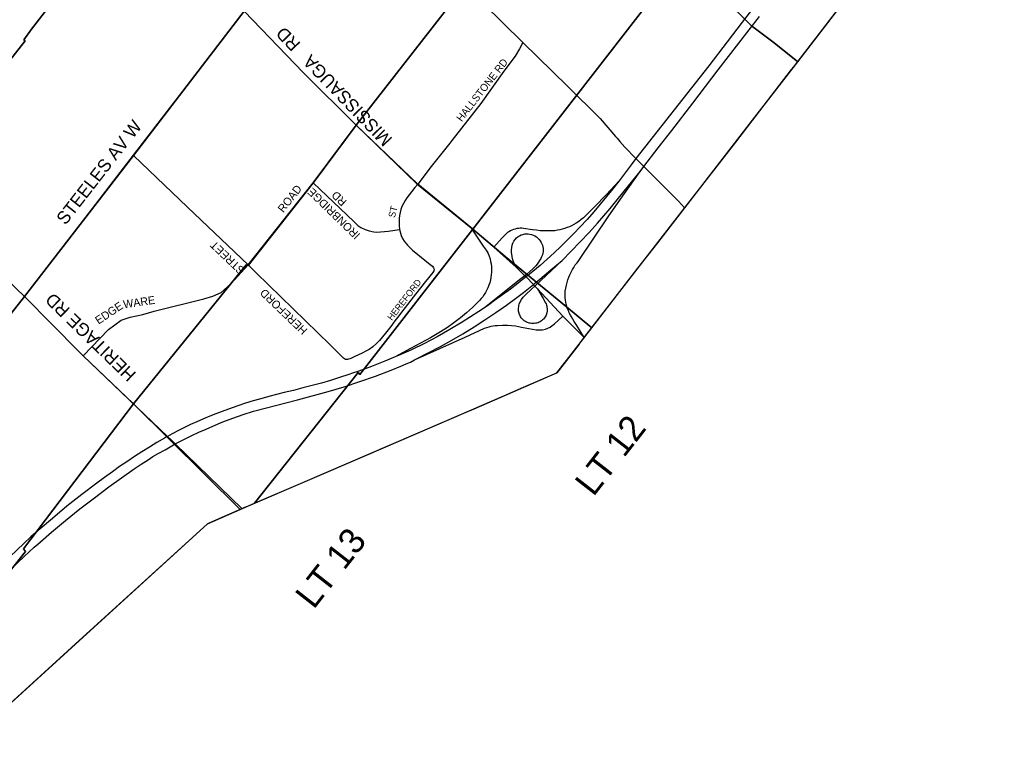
# Model space of a CAD drawing. Extents: x 589464 to 611048, y 4827729 to 4855916.
# Drawn here: x 597876 to 601753, y 4828360 to 4831186 of the extents above; entities that cross this region are included whole.
import ezdxf

# ---------------------------------------------------------------- set-up
doc = ezdxf.new("R2010")
doc.units = 0
for name, color, linetype in [('GIS_LOT_CONCESSION', 7, 'Continuous'), ('GIS_MAJOR_ARTERIAL_STREETS', 7, 'Continuous'), ('GIS_MINOR_ARTERIAL_STREETS', 7, 'Continuous'), ('GIS_MUN_BDRY', 7, 'Continuous'), ('GIS_TX_LOT_CONCESSION', 7, 'Continuous'), ('GIS_TX_MAJOR_ARTERIAL_STREETS', 7, 'Continuous'), ('GIS_TX_MINOR_ARTERIAL_STREETS', 7, 'Continuous')]:
    doc.layers.add(name, color=color, linetype=linetype)

msp = doc.modelspace()

# ---------------------------------------------------------------- linework, layer by layer
at = {"layer": 'GIS_LOT_CONCESSION'}
for points in [[(600872.1, 4831966.1), (600823.4, 4831895.3), (600464.1, 4831427), (600706.6, 4831187.9), (600732.2, 4831162.8), (600820.5, 4831096.3), (600912, 4831022.6), (601094.7, 4831258.5), (601189.9, 4831381.6), (601214, 4831412.7), (601725.1, 4832073), (601753.1, 4832109.2), (601327.6, 4832530.5)], [(599455.9, 4832121.5), (599173.7, 4831760.7), (598750.9, 4831220), (598983, 4830979), (599188.8, 4830775.8), (599971.6, 4831779), (599957.8, 4831776.9), (599954.4, 4831776.3), (599946, 4831775.3), (599920.4, 4831772.3), (599895.8, 4831772), (599854.6, 4831781.3), (599790.7, 4831801.5), (599710.8, 4831827.2), (599651.5, 4831847.9), (599623.5, 4831867.6), (599589.8, 4831908.8), (599563.3, 4831945.7), (599546.3, 4831986.6), (599520.2, 4832052.3), (599503.6, 4832075.3)], [(597873.9, 4832082.7), (597566.8, 4831682.8), (597488.5, 4831591), (597388.1, 4831439.3), (597047.3, 4830996.7), (597476.8, 4830569.3), (597896.3, 4831104.6), (597891.8, 4831108.6), (597920.6, 4831150.4), (598311.3, 4831654.1), (598244.6, 4831717.9)], [(599971.6, 4831779), (599188.8, 4830775.8), (599426, 4830546.6), (599643.4, 4830368.9), (600464.1, 4831427), (600244.3, 4831644.1), (600138.5, 4831751.9), (600129.3, 4831776.8), (600124.6, 4831798.5), (600082.4, 4831795.1), (600055.3, 4831790.9), (599988.7, 4831781.7)], [(598311.3, 4831654.1), (597920.6, 4831150.4), (597891.8, 4831108.6), (597896.3, 4831104.6), (597476.8, 4830569.3), (597622.4, 4830424.4), (597670.7, 4830370.2), (597720.5, 4830310.4), (597778.6, 4830231.3), (597796.6, 4830207.5), (597826.8, 4830171.2), (597894.3, 4830106.2), (598319.8, 4830656.6), (598750.9, 4831220), (598625.3, 4831345.9), (598565.4, 4831411.5)], [(600464.1, 4831427), (599643.4, 4830368.9), (599770.1, 4830262.9), (600009.8, 4830065.6), (600108.5, 4829984.3), (600288.7, 4830217.1), (600365.6, 4830316.4), (600735.9, 4830794.9), (600912, 4831022.6), (600820.5, 4831096.3), (600732.2, 4831162.8), (600706.6, 4831187.9)], [(598750.9, 4831220), (598319.8, 4830656.6), (597894.3, 4830106.2), (598106.7, 4829890.4), (598122.7, 4829875.1), (598319.2, 4829687.2), (598759.1, 4830230.7), (598766.7, 4830227.7), (599021.8, 4830551.6), (599188.8, 4830775.8), (598983, 4830979)], [(599188.8, 4830775.8), (599021.8, 4830551.6), (598766.7, 4830227.7), (598759.1, 4830230.7), (598319.2, 4829687.2), (598736.3, 4829275.4), (598792.1, 4829299.5), (599196.3, 4829810.4), (599203, 4829802.7), (599643.4, 4830368.9), (599426, 4830546.6)], [(597476.8, 4830569.3), (596573.8, 4829434.1), (597018.9, 4828996.1), (597440.8, 4829531.1), (597894.3, 4830106.2), (597826.8, 4830171.2), (597796.6, 4830207.5), (597778.6, 4830231.3), (597720.5, 4830310.4), (597670.7, 4830370.2), (597622.4, 4830424.4)], [(599643.4, 4830368.9), (599203, 4829802.7), (599196.3, 4829810.4), (598792.1, 4829299.5), (598980, 4829380.5), (599318.2, 4829526.3), (599543.1, 4829623.1), (599764.6, 4829718.7), (599842.3, 4829752.2), (599972.4, 4829808.3), (600019.2, 4829868.7), (600108.5, 4829984.3), (600009.8, 4830065.6), (599770.1, 4830262.9)], [(597894.3, 4830106.2), (597440.8, 4829531.1), (597018.9, 4828996.1), (597460.2, 4828559.6), (597898, 4829111.4), (597889.7, 4829121.2), (598319.2, 4829687.2), (598122.7, 4829875.1), (598106.7, 4829890.4)], [(598319.2, 4829687.2), (597889.7, 4829121.2), (597898, 4829111.4), (597460.2, 4828559.6), (597663.2, 4828359.5), (598608.6, 4829219.8), (598736.3, 4829275.4)]]:
    msp.add_lwpolyline(points, close=True, dxfattribs=at)
at = {"layer": 'GIS_MAJOR_ARTERIAL_STREETS'}
for points in [[(601489.8, 4832389.4), (601466.8, 4832362.5), (601427.5, 4832313.4), (601400.8, 4832280.4), (601374.8, 4832245.9), (601352.9, 4832212), (601327.4, 4832173.4), (601287.4, 4832112.8), (601190.5, 4831951.8), (601165.2, 4831907.5), (601059.7, 4831730.9), (601003.9, 4831638.1), (600978.4, 4831594.8), (600949.8, 4831547.5), (600915.6, 4831490.7), (600865, 4831410.5), (600799.4, 4831316.9), (600763.5, 4831265.1), (600695.2, 4831176.5), (600636.8, 4831100.5), (600564.8, 4831007.2), (600280.9, 4830645.6)], [(598750.9, 4831220), (598318.6, 4830657.8)], [(599188.8, 4830775.8), (598983, 4830979), (598750.9, 4831220)], [(600312.1, 4830613.5), (600367.4, 4830686.9), (600420.3, 4830754.7), (600502.5, 4830861.3), (600601.5, 4830991.2), (600762.5, 4831198.7)], [(599429.1, 4830544.3), (599188.8, 4830775.8)], [(598318.6, 4830657.8), (597894.3, 4830106.2)], [(597894.3, 4830106.2), (597826.8, 4830171.2), (597796.6, 4830207.5), (597778.6, 4830231.3), (597720.5, 4830310.4), (597670.7, 4830370.2), (597622.4, 4830424.4), (597477.5, 4830568.5), (597419.3, 4830626.3)], [(600280.9, 4830645.6), (600261.4, 4830620.3), (600238.2, 4830588.9), (600214.6, 4830557.9)], [(599992.8, 4830247.2), (600028.2, 4830282.9), (600063.6, 4830319.2), (600097.9, 4830355.7), (600130.7, 4830392.9), (600155.1, 4830420.9), (600180, 4830450.3), (600218, 4830497.3), (600297.2, 4830593.9)], [(600079, 4829946.2), (600049.5, 4829993.3), (600039.9, 4830009.4), (600029.3, 4830026.8), (600024.9, 4830034.2), (600020.6, 4830042.4), (600018.1, 4830048.2), (600017, 4830050.9), (600013.8, 4830058.9), (600011, 4830067.5), (600008.9, 4830076.2), (600006.9, 4830084.9), (600005.9, 4830092.7), (600004.8, 4830101.8), (600004.3, 4830110.9), (600004.3, 4830119.9), (600004.8, 4830127.8), (600006.8, 4830139.3), (600009, 4830150.2), (600011.6, 4830160.9), (600014.8, 4830171.4), (600018.7, 4830181.3), (600022.7, 4830191.3), (600027.4, 4830201.4), (600032.6, 4830211.3), (600038.3, 4830220.2), (600044, 4830229.9), (600050.6, 4830238.4), (600057.3, 4830246.9), (600116.4, 4830334.8), (600175.5, 4830420.9), (600235.8, 4830508), (600297.2, 4830593.9)], [(600297.2, 4830593.9), (600312.1, 4830613.5)], [(599634.4, 4830376.5), (599621.6, 4830387.6), (599429.1, 4830544.3)], [(600214.6, 4830557.9), (600164, 4830502.9), (600120, 4830457.2), (600075.4, 4830413.9), (600066.4, 4830406.4), (600057.6, 4830399.2), (600047.9, 4830393.3), (600038.1, 4830387.2), (600029.5, 4830382.8), (600020.7, 4830378.8), (600011.7, 4830375.4), (600002, 4830371.8), (599992.9, 4830369.2), (599983.5, 4830366.9), (599974.2, 4830364.8), (599963.7, 4830363.4), (599957.3, 4830362.7), (599938.6, 4830362.2), (599922.8, 4830362.3), (599907.1, 4830363.3), (599892.4, 4830364.8), (599877, 4830366.2), (599842.3, 4830372.2), (599835.8, 4830372.8), (599828.2, 4830372.8), (599821.6, 4830372.4), (599815.1, 4830371.4), (599808.8, 4830369.9), (599802.7, 4830367.7), (599796.6, 4830365.7), (599790.6, 4830362.8), (599784.8, 4830359.4), (599779.4, 4830355.8), (599768.4, 4830345.8), (599758.2, 4830335.2), (599725.6, 4830299.6)], [(600214.6, 4830557.9), (600190.8, 4830526.7), (600166.4, 4830496.2), (600141.2, 4830466.4), (600116.1, 4830436.7), (600090, 4830407.4), (600063.1, 4830377.9), (600038.3, 4830351.8), (600012.8, 4830326.4), (599986.9, 4830301.4), (599960.9, 4830276.3), (599934, 4830252.4), (599906.5, 4830227.7), (599878, 4830204.3), (599871.8, 4830199.2), (599851.8, 4830182.9)], [(599634.4, 4830376.5), (599684.6, 4830302.7), (599695.7, 4830287.7), (599703.8, 4830274.5), (599707.9, 4830263.4), (599711.3, 4830253.2), (599713.2, 4830243.5), (599715.1, 4830233.8), (599716.2, 4830222.9), (599717, 4830211.7), (599716.8, 4830201.7), (599715.7, 4830191.5), (599714.6, 4830180.2), (599712.4, 4830170.9), (599709.8, 4830160.3), (599706.8, 4830150.8), (599702.7, 4830140.7), (599698.4, 4830131.9), (599693.2, 4830122), (599688.1, 4830113.9), (599682.6, 4830105.2), (599677.1, 4830098.1), (599670.6, 4830090.7), (599642.2, 4830063.2), (599619.4, 4830042.2), (599595.4, 4830022.8), (599570, 4830003.3), (599544.8, 4829985.7), (599517.7, 4829968.8), (599479.3, 4829945.8), (599440.1, 4829923.9), (599400.6, 4829903.4), (599340.8, 4829870.5)], [(599725.6, 4830299.6), (599634.4, 4830376.5)], [(599813.1, 4830220.6), (599803.7, 4830238.8), (599800.1, 4830249.8), (599797.3, 4830261.7), (599797, 4830263.9), (599796.3, 4830270.2), (599795.3, 4830279.5), (599794.9, 4830288.8), (599795.6, 4830297.7), (599797.1, 4830306.2), (599799.7, 4830314.4), (599803.9, 4830322.2), (599808.9, 4830329.4), (599814.9, 4830335.4), (599821.1, 4830340.2), (599826.6, 4830343.9), (599832.7, 4830346.9), (599839.3, 4830348.8), (599847.1, 4830350.7), (599853.8, 4830351.2), (599860.3, 4830351.4), (599867.1, 4830350.3), (599873.6, 4830348.9), (599879.9, 4830346.3), (599886.4, 4830343.3), (599892.3, 4830339.4), (599898.1, 4830334.7), (599902.8, 4830329.4), (599907.3, 4830323.8), (599911.1, 4830317.3), (599913.8, 4830311.8), (599915.8, 4830306.2), (599917, 4830300.5), (599918.1, 4830293.8), (599918.5, 4830287.7), (599918, 4830281.4), (599917, 4830275.3), (599915.7, 4830268.7), (599912.4, 4830261.3), (599908.9, 4830254.3), (599904.4, 4830247), (599900.1, 4830239.9), (599895.5, 4830233.2), (599889.9, 4830226.8), (599884.5, 4830220.7), (599878, 4830214.9), (599855.2, 4830193.8), (599847.6, 4830187.3)], [(599813.1, 4830220.6), (599725.6, 4830299.6)], [(599880.6, 4830153), (599884.9, 4830156.6), (599905.6, 4830173.9), (599948.8, 4830210.5), (599992.8, 4830247.2)], [(599886.2, 4830147.3), (599888.8, 4830149.7), (599992.8, 4830247.2)], [(599847.6, 4830187.3), (599813.1, 4830220.6)], [(599416.3, 4829858.8), (599471.8, 4829887.4), (599517.2, 4829911.4), (599561.6, 4829935.7), (599605, 4829961.2), (599648.7, 4829987.9), (599691.1, 4830015.5), (599734.2, 4830043.8), (599775.3, 4830072.9), (599816.1, 4830102.3), (599842, 4830122.4), (599867.9, 4830142.5), (599880.6, 4830153)], [(599847.6, 4830187.3), (599831.8, 4830175.2), (599689.6, 4830062.8)], [(599851.8, 4830182.9), (599836.8, 4830171.4), (599821.5, 4830158.7), (599791.4, 4830135.7), (599760.2, 4830112.8), (599729.2, 4830090.9), (599706.2, 4830074.3), (599689.6, 4830062.8)], [(599851.8, 4830182.9), (599847.6, 4830187.3)], [(599880.6, 4830153), (599851.8, 4830182.9)], [(599886.2, 4830147.3), (599880.6, 4830153)], [(599896.1, 4830137), (599918.5, 4830098.2), (599923.3, 4830089.6), (599926.8, 4830083.7), (599929.7, 4830078.2), (599931.4, 4830072.8), (599932.4, 4830068.8), (599933.4, 4830064.9), (599934.3, 4830057.9), (599934.5, 4830054.9), (599934.3, 4830049.8), (599933.3, 4830042.7), (599930.4, 4830034.2), (599926, 4830026.9), (599923.4, 4830022.8), (599919.4, 4830018.5), (599916, 4830014.9), (599912.3, 4830011.8), (599908.4, 4830009.3), (599903.4, 4830006.2), (599898.8, 4830004.3), (599893.2, 4830002.9), (599888.6, 4830001.8), (599883.9, 4830000.6), (599878.9, 4830000.8), (599873.2, 4830000.7), (599868.3, 4830001.8), (599863.4, 4830002.8), (599857.9, 4830004.8), (599853.2, 4830006.9), (599849, 4830008.8), (599845, 4830011.8), (599840.2, 4830015.4), (599837.1, 4830018.7), (599833.1, 4830023.4), (599830.4, 4830027.3), (599828.2, 4830031.7), (599826, 4830036.2), (599823.3, 4830044.9), (599822.7, 4830049.8), (599822.4, 4830055.2), (599822.4, 4830060.8), (599823, 4830065.7), (599823.7, 4830071.4), (599825, 4830076.4), (599827.8, 4830083.2), (599834, 4830094.3), (599840.3, 4830103.3), (599847.7, 4830111.9), (599874.3, 4830136.2), (599886.2, 4830147.3)], [(599896.1, 4830137), (599889, 4830144.4), (599886.2, 4830147.3)], [(599995.5, 4830029.9), (599896.1, 4830137)], [(597894.3, 4830106.2), (597506.8, 4829616.1), (597463.2, 4829559.5)], [(598122.7, 4829875.1), (598106.7, 4829890.4), (597894.3, 4830106.2)], [(599689.6, 4830062.8), (599667, 4830047.9), (599635.4, 4830026.9), (599602.9, 4830005.7), (599554.8, 4829977.3), (599505.3, 4829949.7), (599455.7, 4829923.7), (599404.5, 4829898.7), (599353.6, 4829875.8), (599340.8, 4829870.5)], [(599416.3, 4829858.8), (599614.6, 4829948.3), (599689.5, 4829983.2), (599699, 4829985.8), (599707.4, 4829988.6), (599715.5, 4829990.4), (599723.4, 4829991.7), (599731.7, 4829993.2), (599740.1, 4829993.9), (599759.2, 4829995.2), (599778.9, 4829995), (599794.7, 4829993.9), (599810.1, 4829991.7), (599833.6, 4829986.9), (599891.3, 4829975.9), (599905.3, 4829976.1), (599916.3, 4829976.3), (599927.9, 4829979.4), (599936.9, 4829982.7), (599945.3, 4829986.7), (599953.8, 4829992.8), (599957.8, 4829996.1), (599962.6, 4830000), (599995.5, 4830029.9)], [(600079, 4829946.2), (599995.5, 4830029.9)], [(598452, 4829560.3), (598122.7, 4829875.1)], [(599340.8, 4829870.5), (599301, 4829853.9), (599248.1, 4829833.4), (599194.6, 4829814.4), (599174.5, 4829807.4), (599159.8, 4829802.3), (599123.9, 4829790.4), (599088.1, 4829778.8), (599052.9, 4829768.7), (599017.3, 4829758.8), (598980.8, 4829749.5), (598944.2, 4829739.9), (598907.6, 4829731.3), (598877.9, 4829724.2), (598847.1, 4829716.4), (598816.9, 4829707.7), (598811.4, 4829706.1), (598786.4, 4829698.8), (598757.2, 4829689.8), (598727.1, 4829679.8), (598689.7, 4829666.8), (598665.9, 4829658.3), (598641.3, 4829648.7), (598616.8, 4829639.2), (598592.2, 4829628.9), (598567.1, 4829617.9), (598542.2, 4829606.4), (598518.6, 4829594.7), (598494.8, 4829583), (598470.9, 4829570.2), (598452, 4829560.3)], [(598482.2, 4829530.9), (598521, 4829550.7), (598547.7, 4829563.9), (598575, 4829576.8), (598602.5, 4829589.2), (598629.1, 4829600.7), (598667.8, 4829616.9), (598707.4, 4829631.8), (598747, 4829646), (598787.2, 4829658.4), (598832.7, 4829671.2), (598959.7, 4829703.7), (599079.9, 4829735.8), (599141.9, 4829754.2), (599203.3, 4829774.4), (599264.5, 4829795.8), (599325.6, 4829818.9), (599362.5, 4829834.4), (599384.2, 4829843.8), (599400, 4829850.7), (599416.3, 4829858.8)], [(598452, 4829560.3), (598448.6, 4829558.2), (598440.6, 4829553.4), (598410.8, 4829536.4), (598381.4, 4829518.2), (598352.1, 4829500.2), (598322.8, 4829481.5), (598293.5, 4829461.8), (598265, 4829442.4), (598237.2, 4829422.2), (598205.9, 4829400), (598176.2, 4829378.3), (598117.4, 4829333.8), (598059.3, 4829287.9), (598002.7, 4829240.7), (597946.8, 4829192.7), (597919, 4829168.4), (597890.8, 4829142.9), (597837.3, 4829092.2)], [(598482.2, 4829530.9), (598465.9, 4829546.8), (598452, 4829560.3)], [(597839.9, 4829042.9), (597892, 4829091.7), (597931.3, 4829127.6), (597945.4, 4829140.5), (597999.3, 4829186.8), (598053.9, 4829232.2), (598109.9, 4829277.9), (598166.5, 4829321.2), (598223.3, 4829363.9), (598272, 4829399.4), (598321.7, 4829433.7), (598349, 4829451.7), (598376.2, 4829469.3), (598395.4, 4829481.8), (598416.2, 4829493.8), (598442.4, 4829508.7), (598482.2, 4829530.9)], [(598744.1, 4829278.2), (598482.2, 4829530.9)]]:
    msp.add_lwpolyline(points, dxfattribs=at)
at = {"layer": 'GIS_MINOR_ARTERIAL_STREETS'}
for points in [[(599684.2, 4831250), (599838.7, 4831097.5)], [(599684.2, 4831250), (599838.7, 4831097.5)], [(599838.7, 4831097.5), (599825.5, 4831072.9), (599809.4, 4831045), (599765, 4830986.5), (599674.6, 4830859.4), (599561.8, 4830715), (599554, 4830705.2)], [(599838.7, 4831097.5), (599825.5, 4831072.9), (599809.4, 4831045), (599765, 4830986.5), (599674.6, 4830859.4), (599561.8, 4830715), (599554, 4830705.2)], [(599838.7, 4831097.5), (600013.6, 4830927.1)], [(599838.7, 4831097.5), (600013.6, 4830927.1)], [(600013.6, 4830927.1), (600141, 4830801.8)], [(600013.6, 4830927.1), (600141, 4830801.8)], [(599020.3, 4830549.7), (599188.8, 4830775.8)], [(599020.3, 4830549.7), (599188.8, 4830775.8)], [(600141, 4830801.8), (600200.7, 4830731.4), (600206.9, 4830724), (600217.5, 4830711.6), (600236.9, 4830688.7), (600280.9, 4830645.6)], [(600141, 4830801.8), (600200.7, 4830731.4), (600206.9, 4830724), (600217.5, 4830711.6), (600236.9, 4830688.7), (600280.9, 4830645.6)], [(599554, 4830705.2), (599481.5, 4830613.9), (599429.1, 4830544.3)], [(599554, 4830705.2), (599481.5, 4830613.9), (599429.1, 4830544.3)], [(598767.6, 4830229.6), (598530.7, 4830455.4), (598319.8, 4830656.6), (598318.6, 4830657.8)], [(598767.6, 4830229.6), (598530.7, 4830455.4), (598319.8, 4830656.6), (598318.6, 4830657.8)], [(600280.9, 4830645.6), (600296.4, 4830629.7), (600302.4, 4830623.5), (600312.1, 4830613.5)], [(600280.9, 4830645.6), (600296.4, 4830629.7), (600302.4, 4830623.5), (600312.1, 4830613.5)], [(600312.1, 4830613.5), (600447.1, 4830478.4), (600470.5, 4830452.4)], [(600312.1, 4830613.5), (600447.1, 4830478.4), (600470.5, 4830452.4)], [(598767.6, 4830229.6), (599020.3, 4830549.7)], [(598767.6, 4830229.6), (599020.3, 4830549.7)], [(599020.3, 4830549.7), (599179.1, 4830398.6), (599194.6, 4830383.5), (599207.3, 4830375.5), (599223.7, 4830367.7), (599239.8, 4830362.7), (599257.7, 4830359.5), (599269.7, 4830358), (599313.5, 4830360.9), (599357.2, 4830368.5)], [(599020.3, 4830549.7), (599179.1, 4830398.6), (599194.6, 4830383.5), (599207.3, 4830375.5), (599223.7, 4830367.7), (599239.8, 4830362.7), (599257.7, 4830359.5), (599269.7, 4830358), (599313.5, 4830360.9), (599357.2, 4830368.5)], [(599429.1, 4830544.3), (599417.8, 4830531.7), (599404.4, 4830515.4), (599386.9, 4830492.1), (599379.7, 4830481.2), (599373.1, 4830469.9), (599367.2, 4830458.2), (599362.7, 4830446), (599360.3, 4830434.6), (599357.9, 4830422.2), (599356.5, 4830410.3), (599356, 4830398.2), (599355.9, 4830384.2), (599357.2, 4830368.5)], [(599429.1, 4830544.3), (599417.8, 4830531.7), (599404.4, 4830515.4), (599386.9, 4830492.1), (599379.7, 4830481.2), (599373.1, 4830469.9), (599367.2, 4830458.2), (599362.7, 4830446), (599360.3, 4830434.6), (599357.9, 4830422.2), (599356.5, 4830410.3), (599356, 4830398.2), (599355.9, 4830384.2), (599357.2, 4830368.5)], [(599357.2, 4830368.5), (599364.8, 4830344.3), (599369.7, 4830333.4), (599376.4, 4830322.5), (599382.2, 4830314.5), (599388.8, 4830306.6)], [(599357.2, 4830368.5), (599364.8, 4830344.3), (599369.7, 4830333.4), (599376.4, 4830322.5), (599382.2, 4830314.5), (599388.8, 4830306.6)], [(599388.8, 4830306.6), (599408, 4830287.3), (599456.6, 4830248.3), (599477.8, 4830231.7), (599486.2, 4830224.5), (599490.9, 4830218.7), (599492.8, 4830212.8), (599491.5, 4830206.3), (599487.7, 4830200.2), (599459.7, 4830164.9), (599420.8, 4830115.5), (599371.3, 4830051.9), (599350.1, 4830024.4), (599345, 4830018.4), (599339.9, 4830011.4), (599323.7, 4829989.6), (599302.9, 4829963), (599280, 4829934.4), (599268, 4829922.8), (599253.8, 4829910.4), (599239.9, 4829900.2), (599226.5, 4829892.7), (599211.4, 4829885.5), (599183, 4829872), (599167.1, 4829864.8), (599155.1, 4829860.9), (599146.7, 4829861), (599138.5, 4829865.9)], [(599388.8, 4830306.6), (599408, 4830287.3), (599456.6, 4830248.3), (599477.8, 4830231.7), (599486.2, 4830224.5), (599490.9, 4830218.7), (599492.8, 4830212.8), (599491.5, 4830206.3), (599487.7, 4830200.2), (599459.7, 4830164.9), (599420.8, 4830115.5), (599371.3, 4830051.9), (599350.1, 4830024.4), (599345, 4830018.4), (599339.9, 4830011.4), (599323.7, 4829989.6), (599302.9, 4829963), (599280, 4829934.4), (599268, 4829922.8), (599253.8, 4829910.4), (599239.9, 4829900.2), (599226.5, 4829892.7), (599211.4, 4829885.5), (599183, 4829872), (599167.1, 4829864.8), (599155.1, 4829860.9), (599146.7, 4829861), (599138.5, 4829865.9)], [(598122.7, 4829875.1), (598222.3, 4829978.2), (598271.7, 4830013.9), (598305.7, 4830025.9), (598355.9, 4830036.8), (598400, 4830049.2), (598594, 4830097.9), (598628.4, 4830108.2), (598661, 4830122.3), (598699.3, 4830156), (598767.6, 4830229.6)], [(598122.7, 4829875.1), (598222.3, 4829978.2), (598271.7, 4830013.9), (598305.7, 4830025.9), (598355.9, 4830036.8), (598400, 4830049.2), (598594, 4830097.9), (598628.4, 4830108.2), (598661, 4830122.3), (598699.3, 4830156), (598767.6, 4830229.6)], [(599138.5, 4829865.9), (599086.7, 4829917.4), (598798.8, 4830198.3), (598767.6, 4830229.6)], [(599138.5, 4829865.9), (599086.7, 4829917.4), (598798.8, 4830198.3), (598767.6, 4830229.6)]]:
    msp.add_lwpolyline(points, dxfattribs=at)
at = {"layer": 'GIS_MUN_BDRY'}
for p, q in [((600896.9, 4831003), (601075.6, 4831233.9)), ((600670.9, 4830709.4), (600888.3, 4830992)), ((600888.3, 4830992), (600896.9, 4831003)), ((600483.2, 4830468.5), (600670.9, 4830709.4)), ((600276.6, 4830201.6), (600483.2, 4830468.5)), ((600088, 4829957.9), (600276.6, 4830201.6)), ((599974.8, 4829809.4), (600061, 4829920.5)), ((600059.9, 4829921.6), (600061.9, 4829924.1)), ((600061, 4829920.5), (600059.9, 4829921.6)), ((599648.8, 4829668.7), (599974.8, 4829809.4)), ((598759.3, 4829285.4), (598608.6, 4829219.8))]:
    msp.add_line(p, q, dxfattribs=at)
for points in [[(600061.9, 4829924.1), (600076.4, 4829942.8), (600077.8, 4829944.6), (600079.1, 4829946.2), (600088, 4829957.9)], [(598759.3, 4829285.4), (599229.5, 4829487.8), (599627.6, 4829659.5), (599648.8, 4829668.7)], [(598608.6, 4829219.8), (598522.5, 4829141.4), (598107.8, 4828764.1), (597790.4, 4828475.2)]]:
    msp.add_lwpolyline(points, dxfattribs=at)

# ---------------------------------------------------------------- texts
at = {"layer": 'GIS_TX_LOT_CONCESSION'}
for s, p in [('LT 12', (600114.6, 4829322.3)), ('LT 13', (599022.8, 4828882.5))]:
    msp.add_text(s, height=100, rotation=52, dxfattribs=at).set_placement(p)
at = {"layer": 'GIS_TX_MAJOR_ARTERIAL_STREETS'}
for s, height, rotation, p in [('MISSISSAUGA   RD', 49.992, 133.9806, (599332.7, 4830722.3)), ('STEELES AV W', 49.998, 52.1074, (598053.9, 4830382.6)), ('HERITAGE RD', 49.992, 135.8158, (598333.1, 4829806.2))]:
    msp.add_text(s, height=height, rotation=rotation, dxfattribs=at).set_placement(p)
at = {"layer": 'GIS_TX_MINOR_ARTERIAL_STREETS'}
for s, height, rotation, p in [('HALLSTONE RD', 28.943, 52.0911, (599600.4, 4830786.3)), ('ROAD', 31.25, 51.9992, (598904.4, 4830431.2)), ('IRONBRIDGE  ', 31.252, 135.7531, (599207, 4830349)), ('RD  ', 31.25, 135.7531, (599154.4, 4830478.8)), ('ST', 26.54, 76.1799, (599339.3, 4830411.9)), ('HEREFORD         STREET', 31.252, 136.1286, (599000.8, 4829977.1)), ('HEREFORD        ', 25.482, 52.2534, (599328, 4830010.6)), ('EDGE', 31.25, 33.6122, (598182.9, 4829996.5)), ('WARE', 31.25, 8.4844, (598281.7, 4830059.9))]:
    msp.add_text(s, height=height, rotation=rotation, dxfattribs=at).set_placement(p)

doc.saveas('drawing.dxf')
